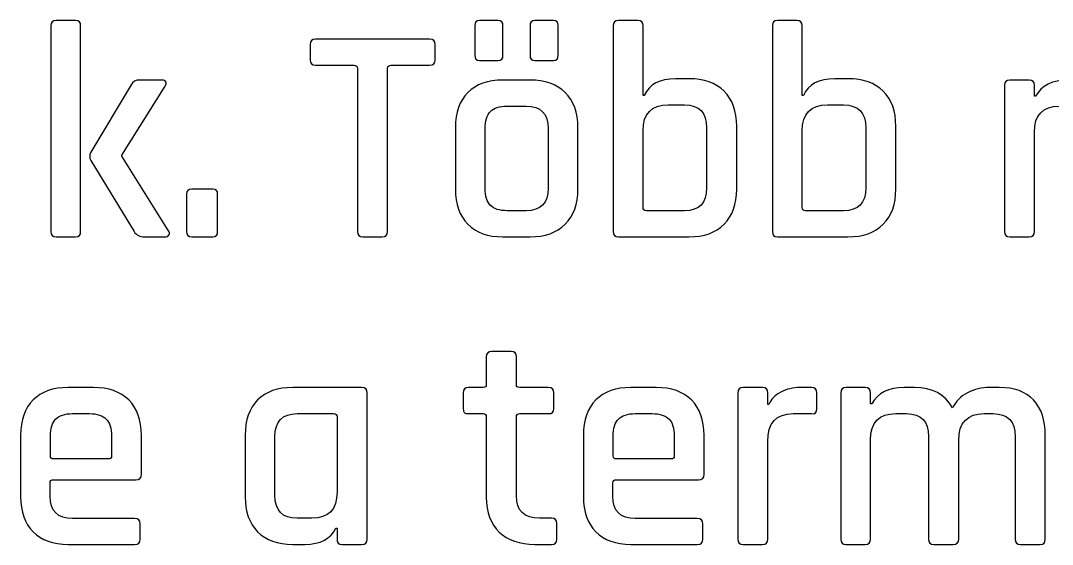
# Model space of a CAD drawing. Extents: x 5 to 177, y 88 to 167.
# Drawn here: x 140.3 to 155.71, y 113.15 to 120.96 of the extents above; entities that cross this region are included whole.
import ezdxf

# ---------------------------------------------------------------- set-up
doc = ezdxf.new("R2010")
doc.units = 0
doc.layers.add('Layer_1', color=7, linetype='CONTINUOUS')

msp = doc.modelspace()

# ---------------------------------------------------------------- linework, layer by layer
at = {"layer": 'Layer_1', "color": 7}
for points in [[(141.122135, 120.958376), (140.832747, 120.958376), (140.832747, 120.958376)], [(147.431895, 120.958376), (147.156289, 120.958376), (147.156289, 120.958376)], [(148.257065, 120.958376), (147.982009, 120.958376), (147.982009, 120.958376)], [(149.518799, 120.958376), (149.229408, 120.958376), (149.229408, 120.958376)], [(151.893984, 120.958376), (151.604596, 120.958376), (151.604596, 120.958376)], [(140.755026, 120.880102), (140.755026, 117.812039)], [(141.199856, 117.812039), (141.199856, 120.880102)], [(147.082978, 120.880102), (147.082978, 120.444644)], [(147.505208, 120.444644), (147.505208, 120.885064)], [(147.908699, 120.880102), (147.908699, 120.444644)], [(148.330378, 120.444644), (148.330378, 120.885064)], [(149.151687, 120.880102), (149.151687, 117.812039)], [(149.614709, 119.843819), (149.59652, 119.843819), (149.59652, 120.880102)], [(151.526875, 120.880102), (151.526875, 117.812039)], [(151.989897, 119.843819), (151.971705, 119.843819), (151.971705, 120.880102)], [(146.409393, 120.682769), (144.707791, 120.682769), (144.707791, 120.682769)], [(144.625108, 120.605048), (144.625108, 120.371332)], [(146.491523, 120.371332), (146.491523, 120.605048)], [(147.156289, 120.36637), (147.431895, 120.36637)], [(147.982009, 120.36637), (148.257065, 120.36637)], [(144.707791, 120.29306), (145.285466, 120.29306)], [(145.331214, 120.247309), (145.331214, 117.812039)], [(145.781008, 117.812039), (145.781008, 120.247309)], [(145.831168, 120.29306), (146.409393, 120.29306)], [(141.951716, 119.999811), (141.35089, 118.995498)], [(142.415285, 120.073124), (142.084558, 120.073124), (142.084558, 120.073124)], [(147.908699, 120.073124), (147.505208, 120.073124), (147.505208, 120.073124)], [(150.279475, 120.091314), (150.078282, 120.091314)], [(152.655214, 120.091314), (152.453467, 120.091314)], [(155.360576, 120.073124), (155.071741, 120.073124), (155.071741, 120.073124)], [(142.511199, 117.82582), (141.813909, 118.935416), (141.813909, 118.954158), (142.461036, 119.981072)], [(154.99402, 119.994853), (154.99402, 117.812039)], [(155.456489, 119.830038), (155.43885, 119.830038), (155.43885, 119.994853)], [(149.972449, 119.701604), (150.215535, 119.701604)], [(149.972449, 119.701604), (149.972449, 119.701604)], [(152.348187, 119.701604), (152.59072, 119.701604)], [(152.348187, 119.701604), (152.348187, 119.701604)], [(147.569149, 119.683415), (147.849167, 119.683415)], [(147.569149, 119.683415), (147.569149, 119.683415)], [(150.994951, 118.444835), (150.994951, 119.385208)], [(153.370139, 118.444835), (153.370139, 119.385208)], [(146.794691, 119.362057), (146.794691, 118.444835)], [(147.239522, 118.458616), (147.239522, 119.348276)], [(148.179344, 119.348276), (148.179344, 118.458616)], [(148.624174, 118.444835), (148.624174, 119.362057)], [(149.59652, 118.174186), (149.59652, 119.316306)], [(150.545713, 119.362057), (150.545713, 118.463574)], [(151.971705, 118.174186), (151.971705, 119.316306)], [(152.921451, 119.362057), (152.921451, 118.463574)], [(155.43885, 117.812039), (155.43885, 119.293706)], [(141.35089, 118.871476), (141.997464, 117.812039)], [(142.781844, 118.371522), (142.781844, 117.812039)], [(143.171553, 118.444835), (142.859565, 118.444835), (142.859565, 118.444835)], [(143.244866, 117.812039), (143.244866, 118.371522)], [(147.849167, 118.124027), (147.569149, 118.124027)], [(150.215535, 118.124027), (149.64668, 118.124027)], [(152.59072, 118.124027), (152.021867, 118.124027)], [(140.832747, 117.734318), (141.122135, 117.734318)], [(142.153459, 117.734318), (142.451667, 117.734318)], [(142.859565, 117.734318), (143.171553, 117.734318)], [(145.41445, 117.734318), (145.703284, 117.734318)], [(147.505208, 117.734318), (147.908699, 117.734318)], [(149.229408, 117.734318), (150.279475, 117.734318)], [(151.604596, 117.734318), (152.655214, 117.734318)], [(155.071741, 117.734318), (155.360576, 117.734318)], [(147.627577, 116.023345), (147.338189, 116.023345), (147.338189, 116.023345)], [(147.25606, 115.945624), (147.25606, 115.532764)], [(147.705298, 115.532764), (147.705298, 115.945624)], [(141.390026, 115.487013), (141.014097, 115.487013), (141.014097, 115.487013)], [(145.394053, 115.487013), (144.36659, 115.487013), (144.36659, 115.487013)], [(145.476186, 113.225928), (145.476186, 115.408742)], [(146.912101, 115.408742), (146.912101, 115.170617)], [(147.209758, 115.487013), (146.989823, 115.487013)], [(148.182101, 115.487013), (147.756011, 115.487013)], [(148.264784, 115.170617), (148.264784, 115.408742)], [(149.791649, 115.487013), (149.41572, 115.487013), (149.41572, 115.487013)], [(151.01204, 115.408742), (151.01204, 113.225928)], [(151.379149, 115.487013), (151.089761, 115.487013), (151.089761, 115.487013)], [(151.475062, 115.234557), (151.45687, 115.234557), (151.45687, 115.408742)], [(152.112816, 115.487013), (151.943043, 115.487013)], [(152.190537, 115.170617), (152.190537, 115.408742)], [(152.548277, 115.408742), (152.548277, 113.225928)], [(152.914835, 115.487013), (152.625998, 115.487013), (152.625998, 115.487013)], [(153.011299, 115.243927), (152.993107, 115.243927), (152.993107, 115.408742)], [(153.649053, 115.487013), (153.496919, 115.487013)], [(154.914645, 115.487013), (154.768019, 115.487013)], [(141.078591, 115.097304), (141.331047, 115.097304)], [(141.078591, 115.097304), (141.078591, 115.097304)], [(144.43108, 115.097304), (144.976232, 115.097304)], [(144.43108, 115.097304), (144.43108, 115.097304)], [(146.989823, 115.097304), (147.209758, 115.097304)], [(147.756011, 115.097304), (148.182101, 115.097304)], [(149.480214, 115.097304), (149.732119, 115.097304)], [(149.480214, 115.097304), (149.480214, 115.097304)], [(151.83776, 115.097304), (152.112816, 115.097304)], [(153.369035, 115.097304), (153.529439, 115.097304)], [(154.689748, 115.097304), (154.82259, 115.097304)], [(145.026944, 115.051002), (145.026944, 113.927625)], [(147.25606, 115.051002), (147.25606, 113.849904)], [(147.705298, 113.872505), (147.705298, 115.051002)], [(140.30358, 114.775946), (140.30358, 113.858724)], [(140.74841, 114.468919), (140.74841, 114.762165)], [(141.661224, 114.762165), (141.661224, 114.468919)], [(142.106055, 114.193312), (142.106055, 114.775946)], [(143.656073, 114.775946), (143.656073, 113.858724)], [(144.100903, 113.877463), (144.100903, 114.757757)], [(148.705203, 114.775946), (148.705203, 113.858724)], [(149.150036, 114.468919), (149.150036, 114.762165)], [(150.062297, 114.762165), (150.062297, 114.468919)], [(150.507127, 114.193312), (150.507127, 114.775946)], [(153.859619, 114.757757), (153.859619, 113.225928)], [(155.15332, 114.757757), (155.15332, 113.225928)], [(155.602009, 113.225928), (155.602009, 114.775946)], [(151.45687, 113.225928), (151.45687, 114.680035)], [(152.993107, 113.225928), (152.993107, 114.707594)], [(154.308858, 113.225928), (154.308858, 114.698225)], [(141.614923, 114.422618), (140.794161, 114.422618)], [(150.016546, 114.422618), (149.195784, 114.422618)], [(140.743452, 113.868093), (140.743452, 114.065429)], [(140.794161, 114.11118), (142.023372, 114.11118)], [(149.145075, 113.868093), (149.145075, 114.065429)], [(149.195784, 114.11118), (150.424995, 114.11118)], [(142.005183, 113.532954), (141.078591, 113.532954)], [(144.651016, 113.537916), (144.43108, 113.537916)], [(148.228403, 113.537916), (148.049257, 113.537916)], [(150.406255, 113.532954), (149.480214, 113.532954)], [(142.087312, 113.221519), (142.087312, 113.450825)], [(145.008755, 113.391293), (145.026944, 113.391293), (145.026944, 113.225928)], [(148.310535, 113.221519), (148.310535, 113.459644)], [(150.488938, 113.221519), (150.488938, 113.450825)], [(141.014097, 113.148207), (142.005183, 113.148207)], [(144.36659, 113.148207), (144.545733, 113.148207)], [(145.105216, 113.148207), (145.394053, 113.148207)], [(147.980908, 113.148207), (148.228403, 113.148207)], [(149.41572, 113.148207), (150.406255, 113.148207)], [(151.089761, 113.148207), (151.379149, 113.148207)], [(152.625998, 113.148207), (152.914835, 113.148207)], [(153.937341, 113.148207), (154.226728, 113.148207)], [(155.230491, 113.148207), (155.524287, 113.148207)]]:
    msp.add_lwpolyline(points, dxfattribs=at)
for points in [[(140.832747, 120.958376), (140.780889, 120.958376), (140.755026, 120.932313), (140.755026, 120.880102)], [(141.199856, 120.880102), (141.199856, 120.932313), (141.17364, 120.958376), (141.122135, 120.958376)], [(147.156289, 120.958376), (147.107252, 120.958376), (147.082978, 120.931963), (147.082978, 120.880102)], [(147.505208, 120.885064), (147.505208, 120.933747), (147.480932, 120.958376), (147.431895, 120.958376)], [(147.982009, 120.958376), (147.932973, 120.958376), (147.908699, 120.931963), (147.908699, 120.880102)], [(148.330378, 120.885064), (148.330378, 120.933747), (148.306101, 120.958376), (148.257065, 120.958376)], [(149.229408, 120.958376), (149.17755, 120.958376), (149.151687, 120.931963), (149.151687, 120.880102)], [(149.59652, 120.880102), (149.59652, 120.931963), (149.570305, 120.958376), (149.518799, 120.958376)], [(151.604596, 120.958376), (151.552738, 120.958376), (151.526875, 120.931963), (151.526875, 120.880102)], [(151.971705, 120.880102), (151.971705, 120.931963), (151.94549, 120.958376), (151.893984, 120.958376)], [(144.707791, 120.682769), (144.652405, 120.682769), (144.625108, 120.656907), (144.625108, 120.605048)], [(146.491523, 120.605048), (146.491523, 120.656907), (146.464074, 120.682769), (146.409393, 120.682769)], [(144.625108, 120.371332), (144.625108, 120.319473), (144.652405, 120.29306), (144.707791, 120.29306)], [(146.409393, 120.29306), (146.464074, 120.29306), (146.491523, 120.319473), (146.491523, 120.371332)], [(147.082978, 120.444644), (147.082978, 120.392786), (147.107252, 120.36637), (147.156289, 120.36637)], [(147.431895, 120.36637), (147.480932, 120.36637), (147.505208, 120.392786), (147.505208, 120.444644)], [(147.908699, 120.444644), (147.908699, 120.392786), (147.932973, 120.36637), (147.982009, 120.36637)], [(148.257065, 120.36637), (148.306101, 120.36637), (148.330378, 120.392786), (148.330378, 120.444644)], [(145.285466, 120.29306), (145.316157, 120.29306), (145.331214, 120.277648), (145.331214, 120.247309)], [(145.781008, 120.247309), (145.781008, 120.277648), (145.798007, 120.29306), (145.831168, 120.29306)], [(142.084558, 120.073124), (142.023527, 120.073124), (141.979232, 120.048848), (141.951716, 119.999811)], [(142.472613, 120.047769), (142.461677, 120.06435), (142.442449, 120.073124), (142.415285, 120.073124)], [(142.461036, 119.981072), (142.479381, 120.008589), (142.483197, 120.030836), (142.472613, 120.047769)], [(147.505208, 120.073124), (147.279078, 120.073124), (147.103725, 120.011191), (146.9799, 119.887366)], [(148.434007, 119.887366), (148.307007, 120.011191), (148.132007, 120.073124), (147.908699, 120.073124)], [(150.078282, 120.091314), (149.845449, 120.091314), (149.691262, 120.008919), (149.614709, 119.843819)], [(150.806988, 119.905555), (150.681752, 120.02938), (150.505959, 120.091314), (150.279475, 120.091314)], [(152.453467, 120.091314), (152.220634, 120.091314), (152.06645, 120.008919), (151.989897, 119.843819)], [(153.182173, 119.905555), (153.056937, 120.02938), (152.881697, 120.091314), (152.655214, 120.091314)], [(155.071741, 120.073124), (155.01953, 120.073124), (154.99402, 120.046711), (154.99402, 119.994853)], [(155.43885, 119.994853), (155.43885, 120.046711), (155.412082, 120.073124), (155.360576, 120.073124)], [(155.942659, 120.073124), (155.707357, 120.073124), (155.545036, 119.991963), (155.456489, 119.830038)], [(146.9799, 119.887366), (146.856075, 119.763541), (146.794691, 119.588187), (146.794691, 119.362057)], [(148.624174, 119.362057), (148.624174, 119.588187), (148.561007, 119.763541), (148.434007, 119.887366)], [(150.994951, 119.385208), (150.994951, 119.608516), (150.932577, 119.782083), (150.806988, 119.905555)], [(153.370139, 119.385208), (153.370139, 119.608516), (153.307762, 119.782083), (153.182173, 119.905555)], [(149.59652, 119.316306), (149.59652, 119.573128), (149.721624, 119.701604), (149.972449, 119.701604)], [(150.215535, 119.701604), (150.435668, 119.701604), (150.545713, 119.588187), (150.545713, 119.362057)], [(151.971705, 119.316306), (151.971705, 119.573128), (152.097362, 119.701604), (152.348187, 119.701604)], [(152.59072, 119.701604), (152.810853, 119.701604), (152.921451, 119.588187), (152.921451, 119.362057)], [(147.239522, 119.348276), (147.239522, 119.46434), (147.265384, 119.549667), (147.317243, 119.602936)], [(147.317243, 119.602936), (147.369454, 119.656559), (147.453085, 119.683415), (147.569149, 119.683415)], [(147.849167, 119.683415), (148.0693, 119.683415), (148.179344, 119.571232), (148.179344, 119.348276)], [(155.43885, 119.293706), (155.43885, 119.553703), (155.563954, 119.683415), (155.814779, 119.683415)], [(141.35089, 118.995498), (141.32937, 118.952812), (141.32937, 118.91134), (141.35089, 118.871476)], [(147.317243, 118.203952), (147.265384, 118.257575), (147.239522, 118.342552), (147.239522, 118.458616)], [(148.179344, 118.458616), (148.179344, 118.235307), (148.0693, 118.124027), (147.849167, 118.124027)], [(150.545713, 118.463574), (150.545713, 118.237091), (150.435668, 118.124027), (150.215535, 118.124027)], [(152.921451, 118.463574), (152.921451, 118.237091), (152.810853, 118.124027), (152.59072, 118.124027)], [(142.859565, 118.444835), (142.807707, 118.444835), (142.781844, 118.420205), (142.781844, 118.371522)], [(143.244866, 118.371522), (143.244866, 118.420205), (143.22059, 118.444835), (143.171553, 118.444835)], [(146.794691, 118.444835), (146.794691, 118.221526), (146.856075, 118.047519), (146.9799, 117.922283)], [(148.434007, 117.922283), (148.561007, 118.047519), (148.624174, 118.221526), (148.624174, 118.444835)], [(150.806988, 117.922283), (150.932577, 118.047519), (150.994951, 118.221526), (150.994951, 118.444835)], [(153.182173, 117.922283), (153.307762, 118.047519), (153.370139, 118.221526), (153.370139, 118.444835)], [(147.569149, 118.124027), (147.453085, 118.124027), (147.369454, 118.150683), (147.317243, 118.203952)], [(149.64668, 118.124027), (149.613166, 118.124027), (149.59652, 118.14032), (149.59652, 118.174186)], [(152.021867, 118.124027), (151.988353, 118.124027), (151.971705, 118.14032), (151.971705, 118.174186)], [(146.9799, 117.922283), (147.103725, 117.797047), (147.279078, 117.734318), (147.505208, 117.734318)], [(147.908699, 117.734318), (148.132007, 117.734318), (148.307007, 117.797047), (148.434007, 117.922283)], [(150.279475, 117.734318), (150.505959, 117.734318), (150.681752, 117.797047), (150.806988, 117.922283)], [(152.655214, 117.734318), (152.881697, 117.734318), (153.056937, 117.797047), (153.182173, 117.922283)], [(140.755026, 117.812039), (140.755026, 117.760181), (140.780889, 117.734318), (140.832747, 117.734318)], [(141.122135, 117.734318), (141.17364, 117.734318), (141.199856, 117.760181), (141.199856, 117.812039)], [(141.997464, 117.812039), (142.031331, 117.760181), (142.083257, 117.734318), (142.153459, 117.734318)], [(142.451667, 117.734318), (142.485533, 117.734318), (142.507428, 117.743535), (142.518364, 117.76188)], [(142.518364, 117.76188), (142.528948, 117.780224), (142.526368, 117.801478), (142.511199, 117.82582)], [(142.781844, 117.812039), (142.781844, 117.760181), (142.807707, 117.734318), (142.859565, 117.734318)], [(143.171553, 117.734318), (143.22059, 117.734318), (143.244866, 117.760181), (143.244866, 117.812039)], [(145.331214, 117.812039), (145.331217, 117.760181), (145.359064, 117.734318), (145.41445, 117.734318)], [(145.703284, 117.734318), (145.75479, 117.734318), (145.781008, 117.760181), (145.781008, 117.812039)], [(149.151687, 117.812039), (149.151687, 117.760181), (149.177553, 117.734318), (149.229408, 117.734318)], [(151.526875, 117.812039), (151.526875, 117.760181), (151.552738, 117.734318), (151.604596, 117.734318)], [(154.99402, 117.812039), (154.99402, 117.760181), (155.01953, 117.734318), (155.071741, 117.734318)], [(155.360576, 117.734318), (155.412082, 117.734318), (155.43885, 117.760181), (155.43885, 117.812039)], [(147.338189, 116.023345), (147.283156, 116.023345), (147.25606, 115.997483), (147.25606, 115.945624)], [(147.705298, 115.945624), (147.705298, 115.997483), (147.679435, 116.023345), (147.627577, 116.023345)], [(147.25606, 115.532764), (147.25606, 115.502073), (147.240447, 115.487013), (147.209758, 115.487013)], [(147.756011, 115.487013), (147.722497, 115.487013), (147.705298, 115.502073), (147.705298, 115.532764)], [(141.014097, 115.487013), (140.787614, 115.487013), (140.612814, 115.42508), (140.489342, 115.301255)], [(141.917539, 115.301255), (141.79195, 115.42508), (141.616509, 115.487013), (141.390026, 115.487013)], [(144.36659, 115.487013), (144.140106, 115.487013), (143.965303, 115.42508), (143.841831, 115.301255)], [(145.476186, 115.408742), (145.476186, 115.4606), (145.449087, 115.487013), (145.394053, 115.487013)], [(146.989823, 115.487013), (146.937964, 115.487013), (146.912101, 115.4606), (146.912101, 115.408742)], [(148.264784, 115.408742), (148.264784, 115.4606), (148.237135, 115.487013), (148.182101, 115.487013)], [(149.41572, 115.487013), (149.189237, 115.487013), (149.014437, 115.42508), (148.890965, 115.301255)], [(150.319161, 115.301255), (150.193573, 115.42508), (150.018132, 115.487013), (149.791649, 115.487013)], [(151.089761, 115.487013), (151.03755, 115.487013), (151.01204, 115.4606), (151.01204, 115.408742)], [(151.45687, 115.408742), (151.45687, 115.4606), (151.430654, 115.487013), (151.379149, 115.487013)], [(151.651451, 115.418111), (151.564315, 115.37225), (151.505753, 115.310757), (151.475062, 115.234557)], [(151.943043, 115.487013), (151.835798, 115.487013), (151.73894, 115.463973), (151.651451, 115.418111)], [(152.190537, 115.408742), (152.190537, 115.4606), (152.164675, 115.487013), (152.112816, 115.487013)], [(152.625998, 115.487013), (152.573787, 115.487013), (152.548277, 115.4606), (152.548277, 115.408742)], [(152.993107, 115.408742), (152.993107, 115.4606), (152.966341, 115.487013), (152.914835, 115.487013)], [(153.496919, 115.487013), (153.261616, 115.487013), (153.099846, 115.405852), (153.011299, 115.243927)], [(154.217356, 115.184395), (154.104467, 115.386184), (153.915048, 115.487013), (153.649053, 115.487013)], [(154.442253, 115.408742), (154.341359, 115.356883), (154.266392, 115.282114), (154.217356, 115.184395)], [(154.768019, 115.487013), (154.651606, 115.487013), (154.542795, 115.4606), (154.442253, 115.408742)], [(155.42562, 115.301255), (155.307792, 115.42508), (155.137601, 115.487013), (154.914645, 115.487013)], [(140.489342, 115.301255), (140.365164, 115.17743), (140.30358, 115.002429), (140.30358, 114.775946)], [(142.106055, 114.775946), (142.106055, 115.002429), (142.042775, 115.17743), (141.917539, 115.301255)], [(143.841831, 115.301255), (143.717653, 115.177077), (143.656073, 115.002076), (143.656073, 114.775946)], [(148.890965, 115.301255), (148.766787, 115.17743), (148.705203, 115.002429), (148.705203, 114.775946)], [(150.507127, 114.775946), (150.507127, 115.002429), (150.444398, 115.17743), (150.319161, 115.301255)], [(155.602009, 114.775946), (155.602009, 115.002076), (155.543095, 115.177077), (155.42562, 115.301255)], [(140.826132, 115.016825), (140.87799, 115.070095), (140.962527, 115.097304), (141.078591, 115.097304)], [(141.331047, 115.097304), (141.447464, 115.097304), (141.531092, 115.070095), (141.582953, 115.016825)], [(144.100903, 114.757757), (144.100903, 114.983887), (144.210947, 115.097304), (144.43108, 115.097304)], [(144.976232, 115.097304), (145.010099, 115.097304), (145.026944, 115.081341), (145.026944, 115.051002)], [(146.912101, 115.170617), (146.912101, 115.1431), (146.91715, 115.123675), (146.928086, 115.112739)], [(146.928086, 115.112739), (146.93867, 115.102155), (146.959484, 115.097304), (146.989823, 115.097304)], [(147.209758, 115.097304), (147.240447, 115.097304), (147.25606, 115.081694), (147.25606, 115.051002)], [(147.705298, 115.051002), (147.705298, 115.081694), (147.722497, 115.097304), (147.756011, 115.097304)], [(148.182101, 115.097304), (148.237135, 115.097304), (148.264784, 115.121581), (148.264784, 115.170617)], [(149.227757, 115.016825), (149.279616, 115.070095), (149.36415, 115.097304), (149.480214, 115.097304)], [(149.732119, 115.097304), (149.848536, 115.097304), (149.932717, 115.070095), (149.984576, 115.016825)], [(151.45687, 114.680035), (151.45687, 114.958021), (151.58376, 115.097304), (151.83776, 115.097304)], [(152.112816, 115.097304), (152.164675, 115.088132), (152.190537, 115.112408), (152.190537, 115.170617)], [(152.993107, 114.707594), (152.993107, 114.967592), (153.11821, 115.097304), (153.369035, 115.097304)], [(153.529439, 115.097304), (153.749573, 115.097304), (153.859619, 114.983887), (153.859619, 114.757757)], [(154.308858, 114.698225), (154.308858, 114.964219), (154.436453, 115.097304), (154.689748, 115.097304)], [(154.82259, 115.097304), (155.042723, 115.097304), (155.15332, 114.983887), (155.15332, 114.757757)], [(140.74841, 114.762165), (140.74841, 114.878582), (140.77392, 114.963203), (140.826132, 115.016825)], [(141.582953, 115.016825), (141.634811, 114.963203), (141.661224, 114.878582), (141.661224, 114.762165)], [(149.150036, 114.762165), (149.150033, 114.878582), (149.175546, 114.963203), (149.227757, 115.016825)], [(149.984576, 115.016825), (150.036434, 114.963203), (150.062297, 114.878582), (150.062297, 114.762165)], [(140.794161, 114.422618), (140.76347, 114.422618), (140.74841, 114.438227), (140.74841, 114.468919)], [(141.661224, 114.468919), (141.661224, 114.438227), (141.645262, 114.422618), (141.614923, 114.422618)], [(149.195784, 114.422618), (149.165093, 114.422618), (149.150036, 114.438227), (149.150036, 114.468919)], [(150.062297, 114.468919), (150.062297, 114.438227), (150.046885, 114.422618), (150.016546, 114.422618)], [(142.023372, 114.11118), (142.078405, 114.11118), (142.106055, 114.138279), (142.106055, 114.193312)], [(150.424995, 114.11118), (150.480028, 114.11118), (150.507127, 114.138279), (150.507127, 114.193312)], [(140.743452, 114.065429), (140.743452, 114.09612), (140.760295, 114.11118), (140.794161, 114.11118)], [(149.145075, 114.065429), (149.145075, 114.09612), (149.161918, 114.11118), (149.195784, 114.11118)], [(140.30358, 113.858724), (140.30358, 113.635768), (140.365164, 113.461408), (140.489342, 113.336172)], [(141.078591, 113.532954), (140.855282, 113.532954), (140.743452, 113.644785), (140.743452, 113.868093)], [(143.656073, 113.858724), (143.656073, 113.635415), (143.717653, 113.461408), (143.841831, 113.336172)], [(144.43108, 113.537916), (144.210947, 113.537916), (144.100903, 113.65098), (144.100903, 113.877463)], [(145.026944, 113.927625), (145.026944, 113.667628), (144.901841, 113.537916), (144.651016, 113.537916)], [(147.25606, 113.849904), (147.25606, 113.626949), (147.32022, 113.453625), (147.448984, 113.331211)], [(148.049257, 113.537916), (147.819951, 113.537916), (147.705298, 113.649196), (147.705298, 113.872505)], [(148.705203, 113.858724), (148.705203, 113.635768), (148.766787, 113.461408), (148.890965, 113.336172)], [(149.480214, 113.532954), (149.256905, 113.532954), (149.145075, 113.644785), (149.145075, 113.868093)], [(142.087312, 113.450825), (142.087312, 113.505858), (142.060216, 113.532954), (142.005183, 113.532954)], [(148.310535, 113.459644), (148.310535, 113.511503), (148.283083, 113.537916), (148.228403, 113.537916)], [(150.488938, 113.450825), (150.488938, 113.505858), (150.461289, 113.532954), (150.406255, 113.532954)], [(144.545733, 113.148207), (144.781036, 113.148207), (144.935377, 113.229368), (145.008755, 113.391293)], [(140.489342, 113.336172), (140.612811, 113.210936), (140.787614, 113.148207), (141.014097, 113.148207)], [(142.005183, 113.148207), (142.060216, 113.148207), (142.087312, 113.172836), (142.087312, 113.221519)], [(143.841831, 113.336172), (143.965303, 113.210936), (144.140106, 113.148207), (144.36659, 113.148207)], [(145.026944, 113.225928), (145.026944, 113.174069), (145.053005, 113.148207), (145.105216, 113.148207)], [(145.394053, 113.148207), (145.449087, 113.148207), (145.476186, 113.174069), (145.476186, 113.225928)], [(147.448984, 113.331211), (147.577042, 113.208797), (147.754425, 113.148207), (147.980908, 113.148207)], [(148.228403, 113.148207), (148.283083, 113.148207), (148.310535, 113.172483), (148.310535, 113.221519)], [(148.890965, 113.336172), (149.014437, 113.210936), (149.189237, 113.148207), (149.41572, 113.148207)], [(150.406255, 113.148207), (150.461289, 113.148207), (150.488938, 113.172836), (150.488938, 113.221519)], [(151.01204, 113.225928), (151.01204, 113.174069), (151.03755, 113.148207), (151.089761, 113.148207)], [(151.379149, 113.148207), (151.430654, 113.148207), (151.45687, 113.174069), (151.45687, 113.225928)], [(152.548277, 113.225928), (152.548277, 113.174069), (152.573787, 113.148207), (152.625998, 113.148207)], [(152.914835, 113.148207), (152.966341, 113.148207), (152.993107, 113.174069), (152.993107, 113.225928)], [(153.859619, 113.225928), (153.859619, 113.174069), (153.885482, 113.148207), (153.937341, 113.148207)], [(154.226728, 113.148207), (154.281762, 113.148207), (154.308858, 113.174069), (154.308858, 113.225928)], [(155.15332, 113.225928), (155.15332, 113.174069), (155.178633, 113.148207), (155.230491, 113.148207)], [(155.524287, 113.148207), (155.576499, 113.148207), (155.602009, 113.174069), (155.602009, 113.225928)]]:
    msp.add_open_spline(points, degree=3, dxfattribs=at)

doc.saveas('drawing.dxf')
